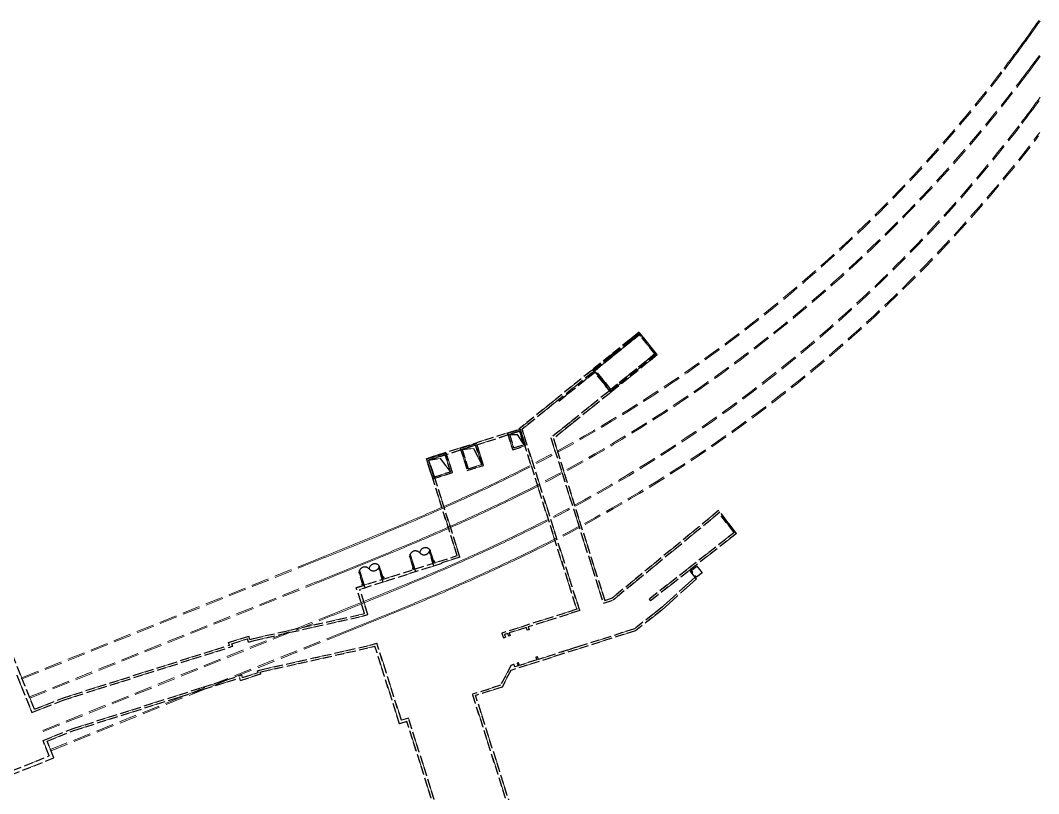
# Model space of a CAD drawing. Extents: x 0 to 531375, y 0 to 4335249.
# Drawn here: x 489174.8 to 489462.4, y 4324714.9 to 4324933.2 of the extents above; entities that cross this region are included whole.
import ezdxf

# ---------------------------------------------------------------- set-up
doc = ezdxf.new("R2010")
doc.units = 0
doc.linetypes.add('DASH', pattern=[0.35, 0.25, -0.1])
doc.layers.get('0').update_dxf_attribs({"lineweight": 15})
doc.layers.add('地铁', color=4, linetype='Continuous', lineweight=15)

# ---------------------------------------------------------------- blocks, each defined once
blk = doc.blocks.new('总图提取 2015 11 6')
at = {"layer": '地铁', "color": 0, "linetype": 'DASH', "lineweight": -3, "ltscale": 10}
for p, q in [((98390.7, 292429.59), (98366.43, 292410.04)), ((98395.15, 292424.07), (98390.7, 292429.59)), ((98391.08, 292429.13), (98366.66, 292409.45)), ((98390.8, 292428.91), (98378.34, 292418.87)), ((98395.19, 292423.46), (98390.8, 292428.91)), ((98395.84, 292423.21), (98395.15, 292424.07)), ((98395.47, 292423.68), (98371.05, 292404)), ((98395.84, 292423.21), (98371.81, 292403.84)), ((98368.05, 292410.16), (98378.16, 292418.31)), ((98382.72, 292412.64), (98377.58, 292419.02)), ((98366.43, 292410.04), (98356.69, 292402.19)), ((98366.66, 292409.45), (98357.67, 292402.21)), ((98371.05, 292404), (98365.79, 292399.76)), ((98371.81, 292403.84), (98366.48, 292399.55)), ((98330.51, 292393.88), (98356.68, 292402.19)), ((98331.17, 292393.46), (98357.1, 292401.69)), ((98354.05, 292400.72), (98356.27, 292400.72)), ((98356.27, 292400.72), (98358.12, 292397.82)), ((98357.1, 292401.69), (98373.08, 292351.34)), ((98373.92, 292350.98), (98357.67, 292402.21)), ((98365.79, 292399.76), (98380.6, 292353.1)), ((98366.48, 292399.55), (98380.99, 292353.85)), ((98340.7, 292396.48), (98343.88, 292396.78)), ((98343.88, 292396.78), (98346.24, 292392.26)), ((98339.32, 292366.5), (98331.12, 292392.33)), ((98331.17, 292393.46), (98334.48, 292393.95)), ((98334.48, 292393.95), (98337.45, 292390.21)), ((98340.07, 292366.11), (98331.87, 292391.94)), ((98413.17, 292379.22), (98383.17, 292354.55)), ((98413.54, 292378.75), (98383.46, 292354.01)), ((98417.55, 292373.64), (98413.17, 292379.22)), ((98417.58, 292373.03), (98413.26, 292378.54)), ((98417.85, 292373.24), (98393.59, 292354.22)), ((98418.22, 292372.77), (98393.96, 292353.75)), ((98418.22, 292372.77), (98417.55, 292373.64)), ((98310.82, 292357.45), (98339.32, 292366.5)), ((98327.07, 292362.61), (98325.88, 292366.38)), ((98327.6, 292361.94), (98326.03, 292366.9)), ((98332.75, 292363.57), (98331.44, 292367.67)), ((98332.79, 292364.43), (98331.6, 292368.19)), ((98334.99, 292364.29), (98311.82, 292356.93)), ((98318.49, 292359.89), (98317.3, 292363.65)), ((98340.07, 292366.11), (98334.93, 292364.48)), ((98334.99, 292364.29), (98334.93, 292364.48)), ((98312.77, 292358.07), (98311.58, 292361.84)), ((98313.3, 292357.4), (98311.73, 292362.36)), ((98318.45, 292359.04), (98317.15, 292363.14)), ((98406.87, 292359.94), (98404.96, 292362.38)), ((98405.73, 292361.64), (98405.89, 292361.77)), ((98406.47, 292360.7), (98406.63, 292360.82)), ((98406.81, 292360.58), (98406.63, 292360.82)), ((98406.87, 292359.94), (98397.1, 292351.1)), ((98406.5, 292360.41), (98397.29, 292352.02)), ((98313.12, 292350.21), (98310.82, 292357.45)), ((98314.06, 292349.88), (98311.82, 292356.93)), ((98380.6, 292353.1), (98383.46, 292354.01)), ((98380.99, 292353.85), (98383.17, 292354.55)), ((98397.29, 292352.02), (98389.38, 292345.81)), ((98393.59, 292354.22), (98393.6, 292354.23)), ((98393.59, 292354.22), (98393.96, 292353.75)), ((98312.4, 292349.98), (98313.12, 292350.21)), ((98312.56, 292349.4), (98314.06, 292349.88)), ((98373.08, 292351.34), (98351.93, 292344.63)), ((98373.92, 292350.98), (98359.35, 292346.36)), ((98397.1, 292351.1), (98389.66, 292345.28)), ((98358.88, 292346.21), (98354.02, 292344.66)), ((98359.12, 292345.44), (98358.88, 292346.21)), ((98359.35, 292346.36), (98359.6, 292345.59)), ((98351.93, 292344.63), (98352.35, 292343.3)), ((98352.35, 292343.3), (98352.92, 292343.48)), ((98353.64, 292344.54), (98352.68, 292344.24)), ((98352.68, 292344.24), (98352.92, 292343.48)), ((98353.88, 292343.78), (98353.64, 292344.54)), ((98354.26, 292343.9), (98353.88, 292343.78)), ((98354.02, 292344.66), (98354.26, 292343.9)), ((98359.6, 292345.59), (98359.12, 292345.44)), ((98389.38, 292345.81), (98368.77, 292339.27)), ((98389.66, 292345.28), (98369.1, 292338.75)), ((98314.77, 292341.19), (98316.64, 292341.78)), ((98314.93, 292340.61), (98316.05, 292340.97)), ((98323.03, 292319), (98316.05, 292340.97)), ((98323.55, 292320), (98316.64, 292341.78)), ((98373.68, 292340.83), (98362.26, 292337.21)), ((98369.1, 292338.75), (98354.43, 292334.09)), ((98362.02, 292337.97), (98361.54, 292337.82)), ((98361.54, 292337.82), (98361.78, 292337.06)), ((98362.26, 292337.21), (98362.02, 292337.97)), ((98354.54, 292335.6), (98351.58, 292329.89)), ((98354.54, 292335.6), (98355.34, 292335.85)), ((98355.59, 292335.09), (98355.34, 292335.85)), ((98356.54, 292335.39), (98355.59, 292335.09)), ((98356.68, 292336.28), (98356.3, 292336.15)), ((98356.3, 292336.15), (98356.54, 292335.39)), ((98356.92, 292335.51), (98356.68, 292336.28)), ((98361.78, 292337.06), (98356.92, 292335.51)), ((98354.43, 292334.09), (98352, 292329.4)), ((98351.58, 292329.89), (98343.66, 292327.38)), ((98352, 292329.4), (98344.51, 292327.02)), ((98347.33, 292328.55), (98348.14, 292328.8)), ((98367.8, 292251.32), (98343.66, 292327.38)), ((98368.29, 292252.1), (98344.51, 292327.02)), ((98325.55, 292320.64), (98323.55, 292320)), ((98349.79, 292244.25), (98325.55, 292320.64)), ((98325.12, 292319.66), (98323.03, 292319)), ((98348.95, 292244.61), (98325.12, 292319.66))]:
    blk.add_line(p, q, dxfattribs=at)
at = {"layer": '地铁', "linetype": 'DASH', "lineweight": -3, "ltscale": 10}
for p, q in [((98219.89, 292323.11), (98206.14, 292357.38)), ((98281.81, 292343.15), (98312.4, 292349.98)), ((98281.97, 292342.57), (98312.56, 292349.4)), ((98312.4, 292349.98), (98313.12, 292350.21)), ((98312.56, 292349.4), (98314.06, 292349.88)), ((98274.72, 292341.96), (98280.44, 292343.77)), ((98280.74, 292342.81), (98280.44, 292343.77)), ((98227.78, 292326.27), (98274.95, 292341.24)), ((98227.98, 292325.7), (98275.89, 292340.91)), ((98274.95, 292341.24), (98274.72, 292341.96)), ((98275.13, 292340.67), (98275.89, 292340.91)), ((98275.66, 292341.63), (98280.05, 292343.02)), ((98275.89, 292340.91), (98275.66, 292341.63)), ((98275.89, 292340.91), (98275.66, 292341.63)), ((98280.35, 292342.06), (98280.05, 292343.02)), ((98280.35, 292342.06), (98281.97, 292342.57)), ((98280.74, 292342.81), (98281.81, 292343.15)), ((98284.18, 292334.36), (98314.77, 292341.19)), ((98284.34, 292333.78), (98314.93, 292340.61)), ((98314.77, 292341.19), (98316.64, 292341.78)), ((98314.93, 292340.61), (98316.05, 292340.97)), ((98214.96, 292332.71), (98219.18, 292322.18)), ((98230.85, 292317.7), (98278.46, 292332.81)), ((98231.05, 292317.13), (98277.88, 292332)), ((98277.7, 292332.57), (98278.46, 292332.81)), ((98278.11, 292331.28), (98277.88, 292332)), ((98278.11, 292331.28), (98283.83, 292333.1)), ((98278.69, 292332.1), (98278.46, 292332.81)), ((98278.69, 292332.1), (98278.46, 292332.81)), ((98278.69, 292332.1), (98283.07, 292333.49)), ((98278.69, 292332.1), (98283.07, 292333.49)), ((98282.92, 292333.96), (98284.18, 292334.36)), ((98283.07, 292333.49), (98282.92, 292333.96)), ((98283.68, 292333.57), (98284.34, 292333.78)), ((98283.83, 292333.1), (98283.68, 292333.57)), ((98219.89, 292323.11), (98227.78, 292326.27)), ((98219.18, 292322.18), (98227.98, 292325.7)), ((98222.35, 292314.29), (98230.85, 292317.7)), ((98223.5, 292314.1), (98231.05, 292317.13)), ((98224.08, 292309.97), (98222.35, 292314.29)), ((98225.38, 292309.42), (98223.5, 292314.1)), ((98210.06, 292303.28), (98225.38, 292309.42)), ((98210.62, 292304.58), (98224.08, 292309.97))]:
    blk.add_line(p, q, dxfattribs=at)
at = {"layer": '地铁', "color": 0, "linetype": 'DASH', "lineweight": -3, "ltscale": 10}
for points in [[(98395.15, 292424.07), (98394.88, 292423.85), (98395.19, 292423.46), (98382.74, 292413.42), (98378.34, 292418.87), (98390.8, 292428.91), (98391.12, 292428.52), (98391.39, 292428.74), (98390.86, 292429.4), (98377.85, 292418.92), (98382.68, 292412.93), (98395.69, 292423.4)], [(98357.17, 292402.13), (98353.54, 292400.98), (98355, 292396.41), (98358.62, 292397.56)], [(98356.91, 292401.63), (98354.05, 292400.72), (98355.26, 292396.91), (98358.12, 292397.82)], [(98344.78, 292398.19), (98340.2, 292396.74), (98342.17, 292390.54), (98346.74, 292392)], [(98336.2, 292395.47), (98330.67, 292393.72), (98332.42, 292388.19), (98337.95, 292389.95)], [(98335.94, 292394.97), (98331.17, 292393.46), (98332.68, 292388.69), (98337.45, 292390.21)], [(98344.52, 292397.69), (98340.7, 292396.48), (98342.43, 292391.05), (98346.24, 292392.26)]]:
    blk.add_lwpolyline(points, close=True, dxfattribs=at)
for points in [[(98325.88, 292366.38, -0.645657), (98328.74, 292367.29, -0.645657), (98331.6, 292368.19, -0.645657), (98328.74, 292367.29)], [(98311.58, 292361.84, -0.645657), (98314.44, 292362.75, -0.645657), (98317.3, 292363.65, -0.645657), (98314.44, 292362.75)]]:
    blk.add_lwpolyline(points, format="xyb", dxfattribs=at)
for points in [[(98405.89, 292361.77), (98405.45, 292362.32), (98407.03, 292363.55), (98408.51, 292361.66), (98406.93, 292360.43), (98406.81, 292360.58)], [(98405.48, 292362.47), (98405.48, 292362.47)]]:
    blk.add_lwpolyline(points, dxfattribs=at)
for centre, start, end in [((98332.7, 292364.71), 17.6097, 107.6097), ((98318.4, 292360.18), 17.6097, 107.6097), ((98326.98, 292362.9), 107.6097, 197.6097), ((98312.68, 292358.36), 107.6097, 197.6097)]:
    blk.add_arc(centre, 0.28, start, end, dxfattribs=at)
blk = doc.blocks.new('A$C1FB5052D')
blk.add_blockref('总图提取 2015 11 6', (-107044.53, -294821.73))
blk = doc.blocks.new('天津2000地铁')
at = {"layer": '地铁', "linetype": 'DASH', "ltscale": 20}
for p, q in [((-8543.16, -2307.32), (-8542.59, -2306.52)), ((-8542.88, -2307.53), (-8542.3, -2306.72)), ((-8542.59, -2306.52), (-8542.01, -2305.71)), ((-8542.3, -2306.72), (-8541.72, -2305.91)), ((-8542.01, -2305.71), (-8541.43, -2304.9)), ((-8541.72, -2305.91), (-8541.15, -2305.1)), ((-8541.43, -2304.9), (-8540.86, -2304.09)), ((-8541.15, -2305.1), (-8540.57, -2304.29)), ((-8545.5, -2310.54), (-8544.91, -2309.74)), ((-8544.91, -2309.74), (-8544.33, -2308.94)), ((-8544.63, -2309.95), (-8544.04, -2309.14)), ((-8544.33, -2308.94), (-8543.75, -2308.13)), ((-8544.04, -2309.14), (-8543.46, -2308.34)), ((-8543.75, -2308.13), (-8543.16, -2307.32)), ((-8543.46, -2308.34), (-8542.88, -2307.53)), ((-8547.26, -2312.94), (-8546.67, -2312.15)), ((-8546.98, -2313.15), (-8546.39, -2312.35)), ((-8546.67, -2312.15), (-8546.08, -2311.35)), ((-8546.39, -2312.35), (-8545.8, -2311.55)), ((-8546.08, -2311.35), (-8545.5, -2310.54)), ((-8545.8, -2311.55), (-8545.21, -2310.75)), ((-8545.21, -2310.75), (-8544.63, -2309.95)), ((-8549.64, -2316.12), (-8549.04, -2315.33)), ((-8549.04, -2315.33), (-8548.45, -2314.54)), ((-8548.76, -2315.54), (-8548.17, -2314.75)), ((-8548.45, -2314.54), (-8547.85, -2313.74)), ((-8548.17, -2314.75), (-8547.57, -2313.95)), ((-8547.85, -2313.74), (-8547.26, -2312.94)), ((-8547.57, -2313.95), (-8546.98, -2313.15)), ((-8541.96, -2315.62), (-8541.37, -2314.81)), ((-8541.68, -2315.82), (-8541.08, -2315.01)), ((-8541.37, -2314.81), (-8540.77, -2313.99)), ((-8541.08, -2315.01), (-8540.49, -2314.2)), ((-8550.84, -2317.71), (-8550.24, -2316.91)), ((-8550.56, -2317.92), (-8549.96, -2317.13)), ((-8550.24, -2316.91), (-8549.64, -2316.12)), ((-8549.96, -2317.13), (-8549.36, -2316.33)), ((-8549.36, -2316.33), (-8548.76, -2315.54)), ((-8544.37, -2318.85), (-8543.76, -2318.04)), ((-8544.09, -2319.06), (-8543.48, -2318.25)), ((-8543.76, -2318.04), (-8543.16, -2317.23)), ((-8543.48, -2318.25), (-8542.88, -2317.44)), ((-8543.16, -2317.23), (-8542.56, -2316.43)), ((-8542.88, -2317.44), (-8542.28, -2316.63)), ((-8542.56, -2316.43), (-8541.96, -2315.62)), ((-8542.28, -2316.63), (-8541.68, -2315.82)), ((-8546.19, -2321.25), (-8545.58, -2320.45)), ((-8545.91, -2321.46), (-8545.3, -2320.66)), ((-8545.58, -2320.45), (-8544.97, -2319.65)), ((-8545.3, -2320.66), (-8544.69, -2319.86)), ((-8544.97, -2319.65), (-8544.37, -2318.85)), ((-8544.69, -2319.86), (-8544.09, -2319.06)), ((-8541.73, -2327.4), (-8541.14, -2326.6)), ((-8541.45, -2327.61), (-8540.86, -2326.81)), ((-8541.14, -2326.6), (-8540.55, -2325.8)), ((-8544.1, -2330.59), (-8543.5, -2329.79)), ((-8543.5, -2329.79), (-8542.91, -2329)), ((-8543.22, -2330), (-8542.63, -2329.21)), ((-8542.91, -2329), (-8542.32, -2328.2)), ((-8542.63, -2329.21), (-8542.04, -2328.41)), ((-8542.32, -2328.2), (-8541.73, -2327.4)), ((-8542.04, -2328.41), (-8541.45, -2327.61)), ((-8545.9, -2332.96), (-8545.3, -2332.17)), ((-8545.62, -2333.17), (-8545.02, -2332.38)), ((-8545.3, -2332.17), (-8544.7, -2331.38)), ((-8545.02, -2332.38), (-8544.42, -2331.59)), ((-8544.7, -2331.38), (-8544.1, -2330.59)), ((-8544.42, -2331.59), (-8543.82, -2330.8)), ((-8543.82, -2330.8), (-8543.22, -2330)), ((-8541.25, -2336.51), (-8540.64, -2335.71)), ((-8653.83, -2392.13), (-8678.1, -2411.69)), ((-8653.45, -2392.6), (-8677.87, -2412.27)), ((-8653.72, -2392.82), (-8666.18, -2402.86)), ((-8649.37, -2397.66), (-8653.83, -2392.13)), ((-8649.33, -2398.27), (-8653.72, -2392.82)), ((-8649.06, -2398.05), (-8673.47, -2417.72)), ((-8648.68, -2398.52), (-8672.72, -2417.88)), ((-8648.68, -2398.52), (-8649.37, -2397.66)), ((-8676.48, -2411.57), (-8666.37, -2403.42)), ((-8661.8, -2409.09), (-8666.95, -2402.7)), ((-8678.1, -2411.69), (-8687.84, -2419.54)), ((-8677.87, -2412.27), (-8686.86, -2419.52)), ((-8673.47, -2417.72), (-8678.74, -2421.97)), ((-8672.72, -2417.88), (-8678.04, -2422.18)), ((-8714.01, -2427.85), (-8687.85, -2419.54)), ((-8713.35, -2428.27), (-8687.43, -2420.04)), ((-8690.48, -2421.01), (-8688.25, -2421.01)), ((-8688.25, -2421.01), (-8686.41, -2423.91)), ((-8687.43, -2420.04), (-8671.45, -2470.38)), ((-8670.6, -2470.74), (-8686.86, -2419.52)), ((-8678.74, -2421.97), (-8663.93, -2468.63)), ((-8678.04, -2422.18), (-8663.54, -2467.87)), ((-8703.82, -2425.25), (-8700.64, -2424.94)), ((-8700.64, -2424.94), (-8698.28, -2429.47)), ((-8705.21, -2455.23), (-8713.4, -2429.4)), ((-8713.35, -2428.27), (-8710.04, -2427.78)), ((-8704.45, -2455.62), (-8712.65, -2429.79)), ((-8710.04, -2427.78), (-8707.08, -2431.52)), ((-8692.79, -2433.85), (-8691.9, -2433.42)), ((-8691.9, -2433.42), (-8691.01, -2432.98)), ((-8691.75, -2433.73), (-8690.85, -2433.29)), ((-8691.01, -2432.98), (-8690.12, -2432.54)), ((-8690.85, -2433.29), (-8689.96, -2432.85)), ((-8690.12, -2432.54), (-8689.23, -2432.1)), ((-8689.96, -2432.85), (-8689.07, -2432.41)), ((-8698.17, -2436.42), (-8697.27, -2436)), ((-8698.02, -2436.74), (-8697.12, -2436.32)), ((-8697.27, -2436), (-8696.37, -2435.57)), ((-8697.12, -2436.32), (-8696.22, -2435.89)), ((-8696.37, -2435.57), (-8695.47, -2435.15)), ((-8696.22, -2435.89), (-8695.32, -2435.46)), ((-8695.47, -2435.15), (-8694.58, -2434.72)), ((-8695.32, -2435.46), (-8694.43, -2435.03)), ((-8694.58, -2434.72), (-8693.68, -2434.29)), ((-8694.43, -2435.03), (-8693.53, -2434.6)), ((-8693.68, -2434.29), (-8692.79, -2433.85)), ((-8693.53, -2434.6), (-8692.64, -2434.17)), ((-8692.64, -2434.17), (-8691.75, -2433.73)), ((-8704.48, -2439.34), (-8703.58, -2438.93)), ((-8703.58, -2438.93), (-8702.67, -2438.51)), ((-8703.43, -2439.25), (-8702.53, -2438.83)), ((-8702.67, -2438.51), (-8701.77, -2438.1)), ((-8702.53, -2438.83), (-8701.62, -2438.42)), ((-8701.77, -2438.1), (-8700.87, -2437.68)), ((-8701.62, -2438.42), (-8700.72, -2438)), ((-8700.87, -2437.68), (-8699.97, -2437.26)), ((-8700.72, -2438), (-8699.82, -2437.58)), ((-8699.97, -2437.26), (-8699.07, -2436.84)), ((-8699.82, -2437.58), (-8698.92, -2437.16)), ((-8699.07, -2436.84), (-8698.17, -2436.42)), ((-8698.92, -2437.16), (-8698.02, -2436.74)), ((-8691.14, -2439.55), (-8690.23, -2439.11)), ((-8690.23, -2439.11), (-8689.33, -2438.67)), ((-8690.08, -2439.43), (-8689.17, -2438.99)), ((-8689.33, -2438.67), (-8688.42, -2438.23)), ((-8689.17, -2438.99), (-8688.27, -2438.54)), ((-8688.42, -2438.23), (-8687.52, -2437.78)), ((-8688.27, -2438.54), (-8687.37, -2438.09)), ((-8687.52, -2437.78), (-8686.62, -2437.33)), ((-8687.37, -2438.09), (-8686.46, -2437.65)), ((-8710.84, -2442.17), (-8709.93, -2441.77)), ((-8709.93, -2441.77), (-8709.02, -2441.37)), ((-8709.79, -2442.09), (-8708.88, -2441.69)), ((-8709.02, -2441.37), (-8708.11, -2440.97)), ((-8708.88, -2441.69), (-8707.97, -2441.29)), ((-8708.11, -2440.97), (-8707.2, -2440.56)), ((-8707.97, -2441.29), (-8707.06, -2440.88)), ((-8707.2, -2440.56), (-8706.3, -2440.16)), ((-8707.06, -2440.88), (-8706.15, -2440.48)), ((-8706.3, -2440.16), (-8705.39, -2439.75)), ((-8706.15, -2440.48), (-8705.25, -2440.07)), ((-8705.39, -2439.75), (-8704.48, -2439.34)), ((-8705.25, -2440.07), (-8704.34, -2439.66)), ((-8704.34, -2439.66), (-8703.43, -2439.25)), ((-8696.59, -2442.14), (-8695.68, -2441.72)), ((-8696.44, -2442.46), (-8695.53, -2442.03)), ((-8695.68, -2441.72), (-8694.77, -2441.29)), ((-8695.53, -2442.03), (-8694.62, -2441.6)), ((-8694.77, -2441.29), (-8693.86, -2440.86)), ((-8694.62, -2441.6), (-8693.71, -2441.17)), ((-8693.86, -2440.86), (-8692.95, -2440.42)), ((-8693.71, -2441.17), (-8692.8, -2440.74)), ((-8692.95, -2440.42), (-8692.04, -2439.99)), ((-8692.8, -2440.74), (-8691.89, -2440.3)), ((-8692.04, -2439.99), (-8691.14, -2439.55)), ((-8691.89, -2440.3), (-8690.98, -2439.87)), ((-8690.98, -2439.87), (-8690.08, -2439.43)), ((-8718.15, -2445.33), (-8717.24, -2444.94)), ((-8717.24, -2444.94), (-8716.32, -2444.55)), ((-8717.1, -2445.26), (-8716.18, -2444.87)), ((-8716.32, -2444.55), (-8715.41, -2444.16)), ((-8716.18, -2444.87), (-8715.27, -2444.48)), ((-8715.41, -2444.16), (-8714.49, -2443.76)), ((-8715.27, -2444.48), (-8714.35, -2444.09)), ((-8714.49, -2443.76), (-8713.58, -2443.37)), ((-8714.35, -2444.09), (-8713.44, -2443.69)), ((-8713.58, -2443.37), (-8712.67, -2442.97)), ((-8713.44, -2443.69), (-8712.53, -2443.29)), ((-8712.67, -2442.97), (-8711.75, -2442.57)), ((-8712.53, -2443.29), (-8711.61, -2442.89)), ((-8711.75, -2442.57), (-8710.84, -2442.17)), ((-8711.61, -2442.89), (-8710.7, -2442.49)), ((-8710.7, -2442.49), (-8709.79, -2442.09)), ((-8702.98, -2445.08), (-8702.07, -2444.67)), ((-8702.07, -2444.67), (-8701.15, -2444.25)), ((-8701.92, -2444.99), (-8701.01, -2444.57)), ((-8701.15, -2444.25), (-8700.24, -2443.83)), ((-8701.01, -2444.57), (-8700.09, -2444.15)), ((-8700.24, -2443.83), (-8699.32, -2443.41)), ((-8700.09, -2444.15), (-8699.18, -2443.73)), ((-8699.32, -2443.41), (-8698.41, -2442.99)), ((-8699.18, -2443.73), (-8698.26, -2443.31)), ((-8698.41, -2442.99), (-8697.5, -2442.57)), ((-8698.26, -2443.31), (-8697.35, -2442.89)), ((-8697.5, -2442.57), (-8696.59, -2442.14)), ((-8697.35, -2442.89), (-8696.44, -2442.46)), ((-8631.36, -2442.5), (-8661.35, -2467.18)), ((-8630.99, -2442.97), (-8661.07, -2467.72)), ((-8626.98, -2448.09), (-8631.36, -2442.5)), ((-8626.95, -2448.7), (-8631.27, -2443.19)), ((-8724.58, -2448.04), (-8723.66, -2447.65)), ((-8723.66, -2447.65), (-8722.74, -2447.27)), ((-8723.53, -2447.98), (-8722.61, -2447.59)), ((-8722.74, -2447.27), (-8721.82, -2446.88)), ((-8722.61, -2447.59), (-8721.69, -2447.21)), ((-8721.82, -2446.88), (-8720.91, -2446.5)), ((-8721.69, -2447.21), (-8720.77, -2446.82)), ((-8720.91, -2446.5), (-8719.99, -2446.11)), ((-8720.77, -2446.82), (-8719.85, -2446.43)), ((-8719.99, -2446.11), (-8719.07, -2445.72)), ((-8719.85, -2446.43), (-8718.93, -2446.04)), ((-8719.07, -2445.72), (-8718.15, -2445.33)), ((-8718.93, -2446.04), (-8718.02, -2445.65)), ((-8718.02, -2445.65), (-8717.1, -2445.26)), ((-8709.41, -2447.93), (-8708.49, -2447.53)), ((-8708.49, -2447.53), (-8707.57, -2447.13)), ((-8708.35, -2447.85), (-8707.43, -2447.45)), ((-8707.57, -2447.13), (-8706.65, -2446.72)), ((-8707.43, -2447.45), (-8706.51, -2447.04)), ((-8706.65, -2446.72), (-8705.73, -2446.31)), ((-8706.51, -2447.04), (-8705.59, -2446.63)), ((-8705.73, -2446.31), (-8704.82, -2445.9)), ((-8705.59, -2446.63), (-8704.67, -2446.22)), ((-8704.82, -2445.9), (-8703.9, -2445.49)), ((-8704.67, -2446.22), (-8703.76, -2445.81)), ((-8703.9, -2445.49), (-8702.98, -2445.08)), ((-8703.76, -2445.81), (-8702.84, -2445.4)), ((-8702.84, -2445.4), (-8701.92, -2444.99)), ((-8686.07, -2448.24), (-8685.18, -2447.8)), ((-8685.18, -2447.8), (-8684.29, -2447.35)), ((-8685.02, -2448.11), (-8684.13, -2447.67)), ((-8731.96, -2451.08), (-8731.04, -2450.7)), ((-8731.04, -2450.7), (-8730.11, -2450.32)), ((-8730.9, -2451.02), (-8729.98, -2450.64)), ((-8730.11, -2450.32), (-8729.19, -2449.94)), ((-8729.98, -2450.64), (-8729.06, -2450.27)), ((-8729.19, -2449.94), (-8728.27, -2449.56)), ((-8729.06, -2450.27), (-8728.13, -2449.89)), ((-8728.27, -2449.56), (-8727.35, -2449.18)), ((-8728.13, -2449.89), (-8727.21, -2449.51)), ((-8727.35, -2449.18), (-8726.42, -2448.8)), ((-8727.21, -2449.51), (-8726.29, -2449.12)), ((-8726.42, -2448.8), (-8725.5, -2448.42)), ((-8726.29, -2449.12), (-8725.37, -2448.74)), ((-8725.5, -2448.42), (-8724.58, -2448.04)), ((-8725.37, -2448.74), (-8724.45, -2448.36)), ((-8724.45, -2448.36), (-8723.53, -2447.98)), ((-8716.79, -2451.11), (-8715.86, -2450.72)), ((-8715.86, -2450.72), (-8714.94, -2450.32)), ((-8715.73, -2451.04), (-8714.8, -2450.64)), ((-8714.94, -2450.32), (-8714.02, -2449.93)), ((-8714.8, -2450.64), (-8713.88, -2450.25)), ((-8714.02, -2449.93), (-8713.1, -2449.53)), ((-8713.88, -2450.25), (-8712.96, -2449.85)), ((-8713.1, -2449.53), (-8712.17, -2449.13)), ((-8712.96, -2449.85), (-8712.03, -2449.46)), ((-8712.17, -2449.13), (-8711.25, -2448.74)), ((-8712.03, -2449.46), (-8711.11, -2449.06)), ((-8711.25, -2448.74), (-8710.33, -2448.34)), ((-8711.11, -2449.06), (-8710.19, -2448.66)), ((-8710.33, -2448.34), (-8709.41, -2447.93)), ((-8710.19, -2448.66), (-8709.27, -2448.25)), ((-8709.27, -2448.25), (-8708.35, -2447.85)), ((-8691.43, -2450.83), (-8690.53, -2450.4)), ((-8691.28, -2451.15), (-8690.38, -2450.72)), ((-8690.53, -2450.4), (-8689.64, -2449.97)), ((-8690.38, -2450.72), (-8689.49, -2450.29)), ((-8689.64, -2449.97), (-8688.74, -2449.54)), ((-8689.49, -2450.29), (-8688.59, -2449.86)), ((-8688.74, -2449.54), (-8687.85, -2449.11)), ((-8688.59, -2449.86), (-8687.7, -2449.42)), ((-8687.85, -2449.11), (-8686.96, -2448.67)), ((-8687.7, -2449.42), (-8686.8, -2448.99)), ((-8686.96, -2448.67), (-8686.07, -2448.24)), ((-8686.8, -2448.99), (-8685.91, -2448.55)), ((-8685.91, -2448.55), (-8685.02, -2448.11)), ((-8626.67, -2448.48), (-8650.94, -2467.5)), ((-8626.3, -2448.96), (-8650.57, -2467.98)), ((-8626.3, -2448.96), (-8626.98, -2448.09)), ((-8738.44, -2453.7), (-8737.51, -2453.33)), ((-8737.51, -2453.33), (-8736.58, -2452.96)), ((-8737.38, -2453.65), (-8736.45, -2453.28)), ((-8736.58, -2452.96), (-8735.66, -2452.58)), ((-8736.45, -2453.28), (-8735.53, -2452.9)), ((-8735.66, -2452.58), (-8734.73, -2452.2)), ((-8735.53, -2452.9), (-8734.6, -2452.53)), ((-8734.73, -2452.2), (-8733.81, -2451.83)), ((-8734.6, -2452.53), (-8733.68, -2452.15)), ((-8733.81, -2451.83), (-8732.88, -2451.45)), ((-8733.68, -2452.15), (-8732.75, -2451.78)), ((-8732.88, -2451.45), (-8731.96, -2451.08)), ((-8732.75, -2451.78), (-8731.83, -2451.4)), ((-8731.83, -2451.4), (-8730.9, -2451.02)), ((-8723.26, -2453.82), (-8722.34, -2453.44)), ((-8722.33, -2453.44), (-8721.41, -2453.05)), ((-8722.2, -2453.76), (-8721.28, -2453.38)), ((-8721.41, -2453.05), (-8720.49, -2452.67)), ((-8721.28, -2453.38), (-8720.35, -2452.99)), ((-8720.49, -2452.67), (-8719.56, -2452.28)), ((-8720.35, -2452.99), (-8719.42, -2452.6)), ((-8719.56, -2452.28), (-8718.64, -2451.89)), ((-8719.42, -2452.6), (-8718.5, -2452.21)), ((-8718.64, -2451.89), (-8717.71, -2451.5)), ((-8718.5, -2452.21), (-8717.57, -2451.82)), ((-8717.71, -2451.5), (-8716.79, -2451.11)), ((-8717.57, -2451.82), (-8716.65, -2451.43)), ((-8716.65, -2451.43), (-8715.73, -2451.04)), ((-8711.74, -2457.3), (-8712.93, -2453.53)), ((-8697.73, -2453.77), (-8696.83, -2453.36)), ((-8696.83, -2453.36), (-8695.93, -2452.94)), ((-8696.68, -2453.67), (-8695.78, -2453.26)), ((-8695.93, -2452.94), (-8695.02, -2452.52)), ((-8695.78, -2453.26), (-8694.88, -2452.84)), ((-8695.02, -2452.52), (-8694.12, -2452.1)), ((-8694.88, -2452.84), (-8693.98, -2452.42)), ((-8694.12, -2452.1), (-8693.22, -2451.68)), ((-8693.98, -2452.42), (-8693.08, -2452)), ((-8693.22, -2451.68), (-8692.33, -2451.26)), ((-8693.08, -2452), (-8692.18, -2451.57)), ((-8692.33, -2451.26), (-8691.43, -2450.83)), ((-8692.18, -2451.57), (-8691.28, -2451.15)), ((-8684.39, -2453.93), (-8683.48, -2453.48)), ((-8683.48, -2453.48), (-8682.58, -2453.04)), ((-8683.33, -2453.8), (-8682.42, -2453.35)), ((-8682.58, -2453.04), (-8681.68, -2452.59)), ((-8682.42, -2453.35), (-8681.52, -2452.9)), ((-8745.85, -2456.69), (-8744.92, -2456.31)), ((-8744.92, -2456.31), (-8744, -2455.94)), ((-8744.79, -2456.64), (-8743.87, -2456.27)), ((-8744, -2455.94), (-8743.07, -2455.57)), ((-8743.87, -2456.27), (-8742.94, -2455.89)), ((-8743.07, -2455.57), (-8742.14, -2455.2)), ((-8742.94, -2455.89), (-8742.01, -2455.52)), ((-8742.14, -2455.2), (-8741.22, -2454.82)), ((-8742.01, -2455.52), (-8741.08, -2455.15)), ((-8741.22, -2454.82), (-8740.29, -2454.45)), ((-8741.08, -2455.15), (-8740.16, -2454.78)), ((-8740.29, -2454.45), (-8739.36, -2454.08)), ((-8740.16, -2454.78), (-8739.23, -2454.4)), ((-8739.36, -2454.08), (-8738.44, -2453.7)), ((-8739.23, -2454.4), (-8738.3, -2454.03)), ((-8738.3, -2454.03), (-8737.38, -2453.65)), ((-8733.71, -2464.27), (-8705.21, -2455.23)), ((-8729.75, -2456.49), (-8728.82, -2456.11)), ((-8729.62, -2456.82), (-8728.69, -2456.44)), ((-8728.82, -2456.11), (-8727.9, -2455.73)), ((-8728.69, -2456.44), (-8727.76, -2456.06)), ((-8727.9, -2455.73), (-8726.97, -2455.35)), ((-8727.76, -2456.06), (-8726.84, -2455.68)), ((-8726.97, -2455.35), (-8726.04, -2454.97)), ((-8726.84, -2455.68), (-8725.91, -2455.3)), ((-8726.04, -2454.97), (-8725.12, -2454.59)), ((-8725.91, -2455.3), (-8724.98, -2454.91)), ((-8725.12, -2454.59), (-8724.19, -2454.21)), ((-8724.98, -2454.91), (-8724.06, -2454.53)), ((-8724.19, -2454.21), (-8723.26, -2453.82)), ((-8724.06, -2454.53), (-8723.13, -2454.15)), ((-8723.13, -2454.15), (-8722.2, -2453.76)), ((-8717.45, -2459.11), (-8718.65, -2455.35)), ((-8716.93, -2459.79), (-8718.5, -2454.83)), ((-8711.78, -2458.15), (-8713.08, -2454.05)), ((-8704.45, -2455.62), (-8709.6, -2457.25)), ((-8704.08, -2456.63), (-8703.17, -2456.22)), ((-8703.17, -2456.22), (-8702.26, -2455.82)), ((-8703.03, -2456.54), (-8702.12, -2456.14)), ((-8702.26, -2455.82), (-8701.35, -2455.41)), ((-8702.12, -2456.14), (-8701.21, -2455.73)), ((-8701.35, -2455.41), (-8700.45, -2455)), ((-8701.21, -2455.73), (-8700.3, -2455.32)), ((-8700.45, -2455), (-8699.54, -2454.6)), ((-8700.3, -2455.32), (-8699.4, -2454.91)), ((-8699.54, -2454.6), (-8698.64, -2454.18)), ((-8699.4, -2454.91), (-8698.49, -2454.5)), ((-8698.64, -2454.18), (-8697.73, -2453.77)), ((-8698.49, -2454.5), (-8697.59, -2454.09)), ((-8697.59, -2454.09), (-8696.68, -2453.67)), ((-8689.83, -2456.54), (-8688.92, -2456.11)), ((-8689.68, -2456.86), (-8688.77, -2456.43)), ((-8688.92, -2456.11), (-8688.01, -2455.68)), ((-8688.77, -2456.43), (-8687.86, -2456)), ((-8688.01, -2455.68), (-8687.1, -2455.25)), ((-8687.86, -2456), (-8686.95, -2455.56)), ((-8687.1, -2455.25), (-8686.2, -2454.81)), ((-8686.95, -2455.56), (-8686.04, -2455.12)), ((-8686.2, -2454.81), (-8685.29, -2454.37)), ((-8686.04, -2455.12), (-8685.14, -2454.68)), ((-8685.29, -2454.37), (-8684.39, -2453.93)), ((-8685.14, -2454.68), (-8684.23, -2454.24)), ((-8684.23, -2454.24), (-8683.33, -2453.8)), ((-8828.21, -2489.71), (-8748.64, -2457.8)), ((-8828.08, -2490.03), (-8748.51, -2458.13)), ((-8748.64, -2457.8), (-8747.71, -2457.43)), ((-8748.51, -2458.13), (-8747.58, -2457.76)), ((-8747.71, -2457.43), (-8746.78, -2457.06)), ((-8747.58, -2457.76), (-8746.65, -2457.38)), ((-8746.78, -2457.06), (-8745.85, -2456.69)), ((-8746.65, -2457.38), (-8745.72, -2457.01)), ((-8745.72, -2457.01), (-8744.79, -2456.64)), ((-8737.18, -2459.5), (-8736.25, -2459.13)), ((-8736.25, -2459.13), (-8735.32, -2458.75)), ((-8736.12, -2459.45), (-8735.19, -2459.08)), ((-8735.32, -2458.75), (-8734.39, -2458.38)), ((-8735.19, -2459.08), (-8734.26, -2458.7)), ((-8734.39, -2458.38), (-8733.46, -2458)), ((-8734.26, -2458.7), (-8733.33, -2458.33)), ((-8733.46, -2458), (-8732.53, -2457.63)), ((-8733.33, -2458.33), (-8732.4, -2457.95)), ((-8709.54, -2457.44), (-8732.7, -2464.79)), ((-8732.53, -2457.63), (-8731.61, -2457.25)), ((-8732.4, -2457.95), (-8731.47, -2457.57)), ((-8731.61, -2457.25), (-8730.68, -2456.87)), ((-8731.47, -2457.57), (-8730.55, -2457.2)), ((-8730.68, -2456.87), (-8729.75, -2456.49)), ((-8730.55, -2457.2), (-8729.62, -2456.82)), ((-8726.08, -2462.69), (-8727.38, -2458.59)), ((-8726.03, -2461.84), (-8727.23, -2458.07)), ((-8710.47, -2459.41), (-8709.55, -2459.02)), ((-8710.33, -2459.74), (-8709.41, -2459.34)), ((-8709.54, -2457.44), (-8709.6, -2457.25)), ((-8709.55, -2459.02), (-8708.64, -2458.63)), ((-8709.41, -2459.34), (-8708.5, -2458.95)), ((-8708.64, -2458.63), (-8707.72, -2458.23)), ((-8708.5, -2458.95), (-8707.58, -2458.55)), ((-8707.72, -2458.23), (-8706.81, -2457.83)), ((-8707.58, -2458.55), (-8706.67, -2458.15)), ((-8706.81, -2457.83), (-8705.9, -2457.43)), ((-8706.67, -2458.15), (-8705.76, -2457.75)), ((-8705.9, -2457.43), (-8704.99, -2457.03)), ((-8705.76, -2457.75), (-8704.85, -2457.35)), ((-8704.99, -2457.03), (-8704.08, -2456.63)), ((-8704.85, -2457.35), (-8703.94, -2456.95)), ((-8703.94, -2456.95), (-8703.03, -2456.54)), ((-8696.21, -2459.51), (-8695.3, -2459.09)), ((-8695.3, -2459.09), (-8694.38, -2458.67)), ((-8695.15, -2459.41), (-8694.24, -2458.99)), ((-8694.38, -2458.67), (-8693.47, -2458.25)), ((-8694.24, -2458.99), (-8693.32, -2458.57)), ((-8693.47, -2458.25), (-8692.56, -2457.83)), ((-8693.32, -2458.57), (-8692.41, -2458.14)), ((-8692.56, -2457.83), (-8691.65, -2457.4)), ((-8692.41, -2458.14), (-8691.5, -2457.72)), ((-8691.65, -2457.4), (-8690.74, -2456.97)), ((-8691.5, -2457.72), (-8690.59, -2457.29)), ((-8690.74, -2456.97), (-8689.83, -2456.54)), ((-8690.59, -2457.29), (-8689.68, -2456.86)), ((-8744.6, -2462.49), (-8743.67, -2462.12)), ((-8743.67, -2462.12), (-8742.75, -2461.74)), ((-8743.54, -2462.44), (-8742.62, -2462.07)), ((-8742.75, -2461.74), (-8741.82, -2461.37)), ((-8742.62, -2462.07), (-8741.69, -2461.7)), ((-8741.82, -2461.37), (-8740.89, -2461)), ((-8741.69, -2461.7), (-8740.76, -2461.32)), ((-8740.89, -2461), (-8739.96, -2460.62)), ((-8740.76, -2461.32), (-8739.83, -2460.95)), ((-8739.96, -2460.62), (-8739.03, -2460.25)), ((-8739.83, -2460.95), (-8738.9, -2460.58)), ((-8739.03, -2460.25), (-8738.1, -2459.88)), ((-8738.9, -2460.58), (-8737.97, -2460.2)), ((-8738.1, -2459.88), (-8737.18, -2459.5)), ((-8737.97, -2460.2), (-8737.04, -2459.83)), ((-8737.04, -2459.83), (-8736.12, -2459.45)), ((-8731.75, -2463.65), (-8732.95, -2459.89)), ((-8731.22, -2464.32), (-8732.8, -2459.37)), ((-8717.8, -2462.53), (-8716.88, -2462.14)), ((-8716.88, -2462.14), (-8715.96, -2461.75)), ((-8716.75, -2462.46), (-8715.83, -2462.08)), ((-8715.96, -2461.75), (-8715.05, -2461.37)), ((-8715.83, -2462.08), (-8714.91, -2461.69)), ((-8715.05, -2461.37), (-8714.13, -2460.98)), ((-8714.91, -2461.69), (-8713.99, -2461.3)), ((-8714.13, -2460.98), (-8713.21, -2460.59)), ((-8713.99, -2461.3), (-8713.08, -2460.91)), ((-8713.21, -2460.59), (-8712.3, -2460.2)), ((-8713.08, -2460.91), (-8712.16, -2460.52)), ((-8712.3, -2460.2), (-8711.38, -2459.81)), ((-8712.16, -2460.52), (-8711.24, -2460.13)), ((-8711.38, -2459.81), (-8710.47, -2459.41)), ((-8711.24, -2460.13), (-8710.33, -2459.74)), ((-8702.63, -2462.38), (-8701.71, -2461.98)), ((-8701.71, -2461.98), (-8700.79, -2461.57)), ((-8701.57, -2462.3), (-8700.65, -2461.89)), ((-8700.79, -2461.57), (-8699.87, -2461.16)), ((-8700.65, -2461.89), (-8699.73, -2461.48)), ((-8699.87, -2461.16), (-8698.96, -2460.75)), ((-8699.73, -2461.48), (-8698.81, -2461.07)), ((-8698.96, -2460.75), (-8698.04, -2460.34)), ((-8698.81, -2461.07), (-8697.9, -2460.66)), ((-8698.04, -2460.34), (-8697.13, -2459.92)), ((-8697.9, -2460.66), (-8696.98, -2460.24)), ((-8697.13, -2459.92), (-8696.21, -2459.51)), ((-8696.98, -2460.24), (-8696.07, -2459.83)), ((-8696.07, -2459.83), (-8695.15, -2459.41)), ((-8637.65, -2461.79), (-8647.43, -2470.62)), ((-8638.02, -2461.32), (-8647.24, -2469.71)), ((-8637.65, -2461.79), (-8639.56, -2459.35)), ((-8638.8, -2460.08), (-8638.64, -2459.96)), ((-8638.06, -2461.03), (-8637.9, -2460.91)), ((-8637.71, -2461.14), (-8637.9, -2460.91)), ((-8824.64, -2498.62), (-8838.38, -2464.34)), ((-8826.03, -2495.14), (-8746.46, -2463.23)), ((-8825.9, -2495.46), (-8746.33, -2463.56)), ((-8746.46, -2463.23), (-8745.53, -2462.86)), ((-8746.33, -2463.56), (-8745.4, -2463.19)), ((-8745.53, -2462.86), (-8744.6, -2462.49)), ((-8745.4, -2463.19), (-8744.47, -2462.81)), ((-8744.47, -2462.81), (-8743.54, -2462.44)), ((-8731.41, -2471.52), (-8733.71, -2464.27)), ((-8730.46, -2471.85), (-8732.7, -2464.79)), ((-8724.25, -2465.2), (-8723.33, -2464.82)), ((-8723.33, -2464.82), (-8722.4, -2464.44)), ((-8723.19, -2465.14), (-8722.27, -2464.76)), ((-8722.4, -2464.44), (-8721.48, -2464.06)), ((-8722.27, -2464.76), (-8721.35, -2464.38)), ((-8721.48, -2464.06), (-8720.56, -2463.68)), ((-8721.35, -2464.38), (-8720.43, -2464)), ((-8720.56, -2463.68), (-8719.64, -2463.29)), ((-8720.43, -2464), (-8719.51, -2463.62)), ((-8719.64, -2463.29), (-8718.72, -2462.91)), ((-8719.51, -2463.62), (-8718.59, -2463.23)), ((-8718.72, -2462.91), (-8717.8, -2462.53)), ((-8718.59, -2463.23), (-8717.67, -2462.85)), ((-8717.67, -2462.85), (-8716.75, -2462.46)), ((-8709.08, -2465.18), (-8708.15, -2464.79)), ((-8708.15, -2464.79), (-8707.23, -2464.39)), ((-8708.02, -2465.11), (-8707.09, -2464.71)), ((-8707.23, -2464.39), (-8706.31, -2463.99)), ((-8707.09, -2464.71), (-8706.17, -2464.31)), ((-8706.31, -2463.99), (-8705.39, -2463.59)), ((-8706.17, -2464.31), (-8705.25, -2463.91)), ((-8705.39, -2463.59), (-8704.47, -2463.19)), ((-8705.25, -2463.91), (-8704.33, -2463.51)), ((-8704.47, -2463.19), (-8703.55, -2462.79)), ((-8704.33, -2463.51), (-8703.41, -2463.11)), ((-8703.55, -2462.79), (-8702.63, -2462.38)), ((-8703.41, -2463.11), (-8702.49, -2462.7)), ((-8702.49, -2462.7), (-8701.57, -2462.3)), ((-8731.64, -2468.21), (-8730.72, -2467.84)), ((-8730.72, -2467.84), (-8729.79, -2467.46)), ((-8730.59, -2468.16), (-8729.66, -2467.79)), ((-8729.79, -2467.46), (-8728.87, -2467.09)), ((-8729.66, -2467.79), (-8728.74, -2467.41)), ((-8728.87, -2467.09), (-8727.94, -2466.71)), ((-8728.74, -2467.41), (-8727.81, -2467.03)), ((-8727.94, -2466.71), (-8727.02, -2466.33)), ((-8727.81, -2467.03), (-8726.89, -2466.66)), ((-8727.02, -2466.33), (-8726.09, -2465.96)), ((-8726.89, -2466.66), (-8725.96, -2466.28)), ((-8726.09, -2465.96), (-8725.17, -2465.58)), ((-8725.96, -2466.28), (-8725.04, -2465.9)), ((-8725.17, -2465.58), (-8724.25, -2465.2)), ((-8725.04, -2465.9), (-8724.12, -2465.52)), ((-8724.12, -2465.52), (-8723.19, -2465.14)), ((-8716.47, -2468.31), (-8715.54, -2467.92)), ((-8715.54, -2467.92), (-8714.62, -2467.53)), ((-8715.41, -2468.25), (-8714.48, -2467.86)), ((-8714.62, -2467.53), (-8713.69, -2467.15)), ((-8714.48, -2467.86), (-8713.56, -2467.47)), ((-8713.69, -2467.15), (-8712.77, -2466.76)), ((-8713.56, -2467.47), (-8712.63, -2467.08)), ((-8712.77, -2466.76), (-8711.85, -2466.36)), ((-8712.63, -2467.08), (-8711.71, -2466.69)), ((-8711.85, -2466.36), (-8710.92, -2465.97)), ((-8711.71, -2466.69), (-8710.78, -2466.29)), ((-8710.92, -2465.97), (-8710, -2465.58)), ((-8710.78, -2466.29), (-8709.86, -2465.9)), ((-8710, -2465.58), (-8709.08, -2465.18)), ((-8709.86, -2465.9), (-8708.94, -2465.51)), ((-8708.94, -2465.51), (-8708.02, -2465.11)), ((-8663.93, -2468.63), (-8661.07, -2467.72)), ((-8663.54, -2467.87), (-8661.35, -2467.18)), ((-8650.94, -2467.5), (-8650.93, -2467.5)), ((-8650.94, -2467.5), (-8650.57, -2467.98)), ((-8739.06, -2471.2), (-8738.13, -2470.83)), ((-8738.13, -2470.83), (-8737.2, -2470.45)), ((-8738, -2471.15), (-8737.07, -2470.78)), ((-8737.2, -2470.45), (-8736.27, -2470.08)), ((-8737.07, -2470.78), (-8736.14, -2470.41)), ((-8736.27, -2470.08), (-8735.35, -2469.71)), ((-8736.14, -2470.41), (-8735.22, -2470.03)), ((-8735.35, -2469.71), (-8734.42, -2469.33)), ((-8735.22, -2470.03), (-8734.29, -2469.66)), ((-8734.42, -2469.33), (-8733.49, -2468.96)), ((-8734.29, -2469.66), (-8733.36, -2469.28)), ((-8733.49, -2468.96), (-8732.57, -2468.59)), ((-8733.36, -2469.28), (-8732.44, -2468.91)), ((-8732.57, -2468.59), (-8731.64, -2468.21)), ((-8732.44, -2468.91), (-8731.51, -2468.54)), ((-8731.51, -2468.54), (-8730.59, -2468.16)), ((-8722.95, -2470.99), (-8722.03, -2470.61)), ((-8722.03, -2470.61), (-8721.1, -2470.23)), ((-8721.89, -2470.93), (-8720.97, -2470.55)), ((-8721.1, -2470.23), (-8720.17, -2469.85)), ((-8720.97, -2470.55), (-8720.04, -2470.17)), ((-8720.17, -2469.85), (-8719.25, -2469.46)), ((-8720.04, -2470.17), (-8719.11, -2469.79)), ((-8719.25, -2469.46), (-8718.32, -2469.08)), ((-8719.11, -2469.79), (-8718.19, -2469.4)), ((-8718.32, -2469.08), (-8717.4, -2468.7)), ((-8718.19, -2469.4), (-8717.26, -2469.02)), ((-8717.39, -2468.69), (-8716.47, -2468.31)), ((-8717.26, -2469.02), (-8716.33, -2468.63)), ((-8716.33, -2468.63), (-8715.41, -2468.25)), ((-8671.45, -2470.38), (-8692.6, -2477.1)), ((-8670.6, -2470.74), (-8685.17, -2475.37)), ((-8647.24, -2469.71), (-8655.15, -2475.91)), ((-8647.43, -2470.62), (-8654.86, -2476.45)), ((-8822.26, -2504.56), (-8743.69, -2473.06)), ((-8822.13, -2504.89), (-8743.56, -2473.38)), ((-8762.72, -2478.58), (-8732.12, -2471.74)), ((-8762.56, -2479.16), (-8731.97, -2472.32)), ((-8743.69, -2473.06), (-8742.77, -2472.69)), ((-8743.56, -2473.38), (-8742.64, -2473.01)), ((-8742.77, -2472.69), (-8741.84, -2472.32)), ((-8742.64, -2473.01), (-8741.71, -2472.64)), ((-8741.84, -2472.32), (-8740.91, -2471.94)), ((-8741.71, -2472.64), (-8740.78, -2472.27)), ((-8740.91, -2471.94), (-8739.98, -2471.57)), ((-8740.78, -2472.27), (-8739.85, -2471.9)), ((-8739.98, -2471.57), (-8739.06, -2471.2)), ((-8739.85, -2471.9), (-8738.92, -2471.52)), ((-8738.92, -2471.52), (-8738, -2471.15)), ((-8732.12, -2471.74), (-8731.41, -2471.52)), ((-8732.12, -2471.74), (-8731.41, -2471.52)), ((-8731.97, -2472.32), (-8730.46, -2471.85)), ((-8731.97, -2472.32), (-8730.46, -2471.85)), ((-8730.38, -2474.01), (-8729.45, -2473.64)), ((-8729.45, -2473.64), (-8728.52, -2473.26)), ((-8729.32, -2473.96), (-8728.39, -2473.58)), ((-8728.52, -2473.26), (-8727.59, -2472.88)), ((-8728.39, -2473.58), (-8727.46, -2473.21)), ((-8727.59, -2472.88), (-8726.66, -2472.51)), ((-8727.46, -2473.21), (-8726.53, -2472.83)), ((-8726.66, -2472.51), (-8725.74, -2472.13)), ((-8726.53, -2472.83), (-8725.6, -2472.45)), ((-8725.74, -2472.13), (-8724.81, -2471.75)), ((-8725.6, -2472.45), (-8724.68, -2472.07)), ((-8724.81, -2471.75), (-8723.88, -2471.37)), ((-8724.68, -2472.07), (-8723.75, -2471.69)), ((-8723.88, -2471.37), (-8722.95, -2470.99)), ((-8723.75, -2471.69), (-8722.82, -2471.31)), ((-8722.82, -2471.31), (-8721.89, -2470.93)), ((-8736.88, -2476.63), (-8735.95, -2476.25)), ((-8736.75, -2476.95), (-8735.82, -2476.58)), ((-8735.95, -2476.25), (-8735.02, -2475.88)), ((-8735.82, -2476.58), (-8734.89, -2476.21)), ((-8735.02, -2475.88), (-8734.09, -2475.51)), ((-8734.89, -2476.21), (-8733.96, -2475.83)), ((-8734.09, -2475.51), (-8733.16, -2475.13)), ((-8733.96, -2475.83), (-8733.03, -2475.46)), ((-8733.16, -2475.13), (-8732.23, -2474.76)), ((-8733.03, -2475.46), (-8732.1, -2475.08)), ((-8732.23, -2474.76), (-8731.31, -2474.39)), ((-8732.1, -2475.08), (-8731.17, -2474.71)), ((-8731.31, -2474.39), (-8730.38, -2474.01)), ((-8731.17, -2474.71), (-8730.25, -2474.33)), ((-8730.25, -2474.33), (-8729.32, -2473.96)), ((-8685.65, -2475.52), (-8690.51, -2477.06)), ((-8685.41, -2476.28), (-8685.65, -2475.52)), ((-8684.93, -2476.13), (-8685.41, -2476.28)), ((-8685.17, -2475.37), (-8684.93, -2476.13)), ((-8655.15, -2475.91), (-8675.76, -2482.45)), ((-8654.86, -2476.45), (-8675.43, -2482.98)), ((-8820.08, -2509.99), (-8741.52, -2478.49)), ((-8819.95, -2510.31), (-8741.39, -2478.81)), ((-8769.8, -2479.77), (-8764.09, -2477.96)), ((-8768.86, -2480.1), (-8764.48, -2478.71)), ((-8764.17, -2479.67), (-8764.48, -2478.71)), ((-8764.17, -2479.67), (-8762.56, -2479.16)), ((-8763.78, -2478.91), (-8764.09, -2477.96)), ((-8763.78, -2478.91), (-8762.72, -2478.58)), ((-8741.52, -2478.49), (-8740.59, -2478.12)), ((-8741.39, -2478.81), (-8740.46, -2478.44)), ((-8740.59, -2478.12), (-8739.66, -2477.74)), ((-8740.46, -2478.44), (-8739.53, -2478.07)), ((-8739.66, -2477.74), (-8738.73, -2477.37)), ((-8739.53, -2478.07), (-8738.6, -2477.7)), ((-8738.73, -2477.37), (-8737.8, -2477)), ((-8738.6, -2477.7), (-8737.67, -2477.32)), ((-8737.8, -2477), (-8736.88, -2476.63)), ((-8737.67, -2477.32), (-8736.75, -2476.95)), ((-8692.6, -2477.1), (-8692.17, -2478.43)), ((-8692.17, -2478.43), (-8691.6, -2478.25)), ((-8690.89, -2477.19), (-8691.84, -2477.49)), ((-8691.84, -2477.49), (-8691.6, -2478.25)), ((-8690.65, -2477.95), (-8690.89, -2477.19)), ((-8690.27, -2477.83), (-8690.65, -2477.95)), ((-8690.51, -2477.06), (-8690.27, -2477.83)), ((-8816.75, -2495.46), (-8769.58, -2480.49)), ((-8816.55, -2496.02), (-8768.63, -2480.82)), ((-8769.58, -2480.49), (-8769.8, -2479.77)), ((-8769.4, -2481.06), (-8768.63, -2480.82)), ((-8768.63, -2480.82), (-8768.86, -2480.1)), ((-8768.63, -2480.82), (-8768.86, -2480.1)), ((-8760.34, -2487.37), (-8729.75, -2480.54)), ((-8760.19, -2487.95), (-8729.59, -2481.12)), ((-8729.75, -2480.54), (-8727.89, -2479.95)), ((-8729.75, -2480.54), (-8727.89, -2479.95)), ((-8729.59, -2481.12), (-8728.47, -2480.76)), ((-8729.59, -2481.12), (-8728.47, -2480.76)), ((-8721.5, -2502.73), (-8728.47, -2480.76)), ((-8720.98, -2501.73), (-8727.89, -2479.95)), ((-8670.85, -2480.9), (-8682.27, -2484.52)), ((-8675.43, -2482.98), (-8690.09, -2487.63)), ((-8682.74, -2484.67), (-8687.6, -2486.21)), ((-8682.51, -2483.76), (-8682.99, -2483.91)), ((-8682.99, -2483.91), (-8682.74, -2484.67)), ((-8682.27, -2484.52), (-8682.51, -2483.76)), ((-8761.6, -2487.77), (-8760.34, -2487.37)), ((-8761.45, -2488.24), (-8761.6, -2487.77)), ((-8760.85, -2488.16), (-8760.19, -2487.95)), ((-8689.99, -2486.13), (-8692.94, -2491.83)), ((-8690.09, -2487.63), (-8692.53, -2492.33)), ((-8689.99, -2486.13), (-8689.18, -2485.88)), ((-8688.94, -2486.64), (-8689.18, -2485.88)), ((-8687.99, -2486.34), (-8688.94, -2486.64)), ((-8687.85, -2485.45), (-8688.23, -2485.57)), ((-8688.23, -2485.57), (-8687.99, -2486.34)), ((-8687.6, -2486.21), (-8687.85, -2485.45)), ((-8829.57, -2489.01), (-8825.34, -2499.55)), ((-8813.67, -2504.03), (-8766.06, -2488.92)), ((-8813.47, -2504.59), (-8766.64, -2489.73)), ((-8766.83, -2489.16), (-8766.06, -2488.92)), ((-8766.42, -2490.45), (-8766.64, -2489.73)), ((-8766.42, -2490.45), (-8760.7, -2488.63)), ((-8765.84, -2489.63), (-8766.06, -2488.92)), ((-8765.84, -2489.63), (-8766.06, -2488.92)), ((-8765.84, -2489.63), (-8761.45, -2488.24)), ((-8765.84, -2489.63), (-8761.45, -2488.24)), ((-8760.7, -2488.63), (-8760.85, -2488.16)), ((-8692.94, -2491.83), (-8700.87, -2494.35)), ((-8692.53, -2492.33), (-8700.02, -2494.71)), ((-8697.19, -2493.18), (-8696.39, -2492.93)), ((-8825.34, -2499.55), (-8816.55, -2496.02)), ((-8824.64, -2498.62), (-8816.75, -2495.46)), ((-8676.73, -2570.41), (-8700.87, -2494.35)), ((-8676.24, -2569.62), (-8700.02, -2494.71)), ((-8719.4, -2502.07), (-8721.5, -2502.73)), ((-8718.98, -2501.09), (-8720.98, -2501.73)), ((-8695.58, -2577.12), (-8719.4, -2502.07)), ((-8694.73, -2577.48), (-8718.98, -2501.09)), ((-8822.18, -2507.44), (-8813.67, -2504.03)), ((-8821.03, -2507.62), (-8813.47, -2504.59)), ((-8820.45, -2511.75), (-8822.18, -2507.44)), ((-8819.15, -2512.31), (-8821.03, -2507.62)), ((-8834.46, -2518.45), (-8819.15, -2512.31)), ((-8833.91, -2517.15), (-8820.45, -2511.75))]:
    blk.add_line(p, q, dxfattribs=at)
for points in [[(-8649.37, -2397.66), (-8649.64, -2397.88), (-8649.33, -2398.27), (-8661.79, -2408.31), (-8666.18, -2402.86), (-8653.72, -2392.82), (-8653.41, -2393.21), (-8653.14, -2392.99), (-8653.67, -2392.33), (-8666.67, -2402.81), (-8661.84, -2408.8), (-8648.84, -2398.32)], [(-8687.36, -2419.6), (-8690.98, -2420.75), (-8689.53, -2425.32), (-8685.91, -2424.17)], [(-8687.62, -2420.1), (-8690.48, -2421.01), (-8689.27, -2424.82), (-8686.41, -2423.91)], [(-8699.75, -2423.54), (-8704.32, -2424.99), (-8702.36, -2431.18), (-8697.78, -2429.73)], [(-8700.01, -2424.04), (-8703.82, -2425.25), (-8702.1, -2430.68), (-8698.28, -2429.47)], [(-8708.33, -2426.25), (-8713.86, -2428.01), (-8712.1, -2433.54), (-8706.57, -2431.78)], [(-8708.59, -2426.75), (-8713.35, -2428.27), (-8711.84, -2433.03), (-8707.08, -2431.52)]]:
    blk.add_lwpolyline(points, close=True, dxfattribs=at)
for points in [[(-8718.65, -2455.35, -0.645657), (-8715.79, -2454.44, -0.645657), (-8712.93, -2453.53, -0.645657), (-8715.79, -2454.44)], [(-8732.95, -2459.89, -0.645657), (-8730.09, -2458.98, -0.645657), (-8727.23, -2458.07, -0.645657), (-8730.09, -2458.98)]]:
    blk.add_lwpolyline(points, format="xyb", dxfattribs=at)
for points in [[(-8638.64, -2459.96), (-8639.07, -2459.41), (-8637.5, -2458.18), (-8636.02, -2460.07), (-8637.59, -2461.3), (-8637.71, -2461.14)], [(-8639.05, -2459.26), (-8639.05, -2459.26)]]:
    blk.add_lwpolyline(points, dxfattribs=at)
for centre, radius, start, end in [((-8866.35, -2076.91), 396.9, 296.5047, 322.6498), ((-8866.35, -2076.91), 397.25, 296.5047, 322.6498), ((-8866.35, -2076.91), 402.75, 296.5042, 322.6503), ((-8866.35, -2076.91), 403.1, 296.5042, 322.6503), ((-8861.41, -2092.17), 396.9, 296.5047, 322.6498), ((-8861.41, -2092.17), 397.25, 296.5047, 322.6498), ((-8861.41, -2092.17), 402.75, 296.5042, 322.6503), ((-8861.41, -2092.17), 403.1, 296.5042, 322.6503), ((-8723.39, -2450.9), 2.75, 292.5657, 292.623), ((-8723.39, -2450.9), 3.1, 292.5657, 292.623), ((-8717.54, -2458.83), 0.28, 107.6097, 197.6097), ((-8711.83, -2457.01), 0.28, 17.6097, 107.6097), ((-8726.12, -2461.55), 0.28, 17.6097, 107.6097), ((-8731.84, -2463.37), 0.28, 107.6097, 197.6097), ((-8718.45, -2466.16), 2.75, 292.5657, 292.623), ((-8718.45, -2466.16), 3.1, 292.5658, 292.623)]:
    blk.add_arc(centre, radius, start, end, dxfattribs=at)

msp = doc.modelspace()

# ---------------------------------------------------------------- block references
at = {"layer": '地铁', "color": 1}
msp.add_blockref('天津2000地铁', (498003.38431, 4327237.28522), dxfattribs=at)
at = {"layer": '地铁'}
msp.add_blockref('A$C1FB5052D', (498003.38431, 4327237.28522), dxfattribs=at)

doc.saveas('drawing.dxf')
